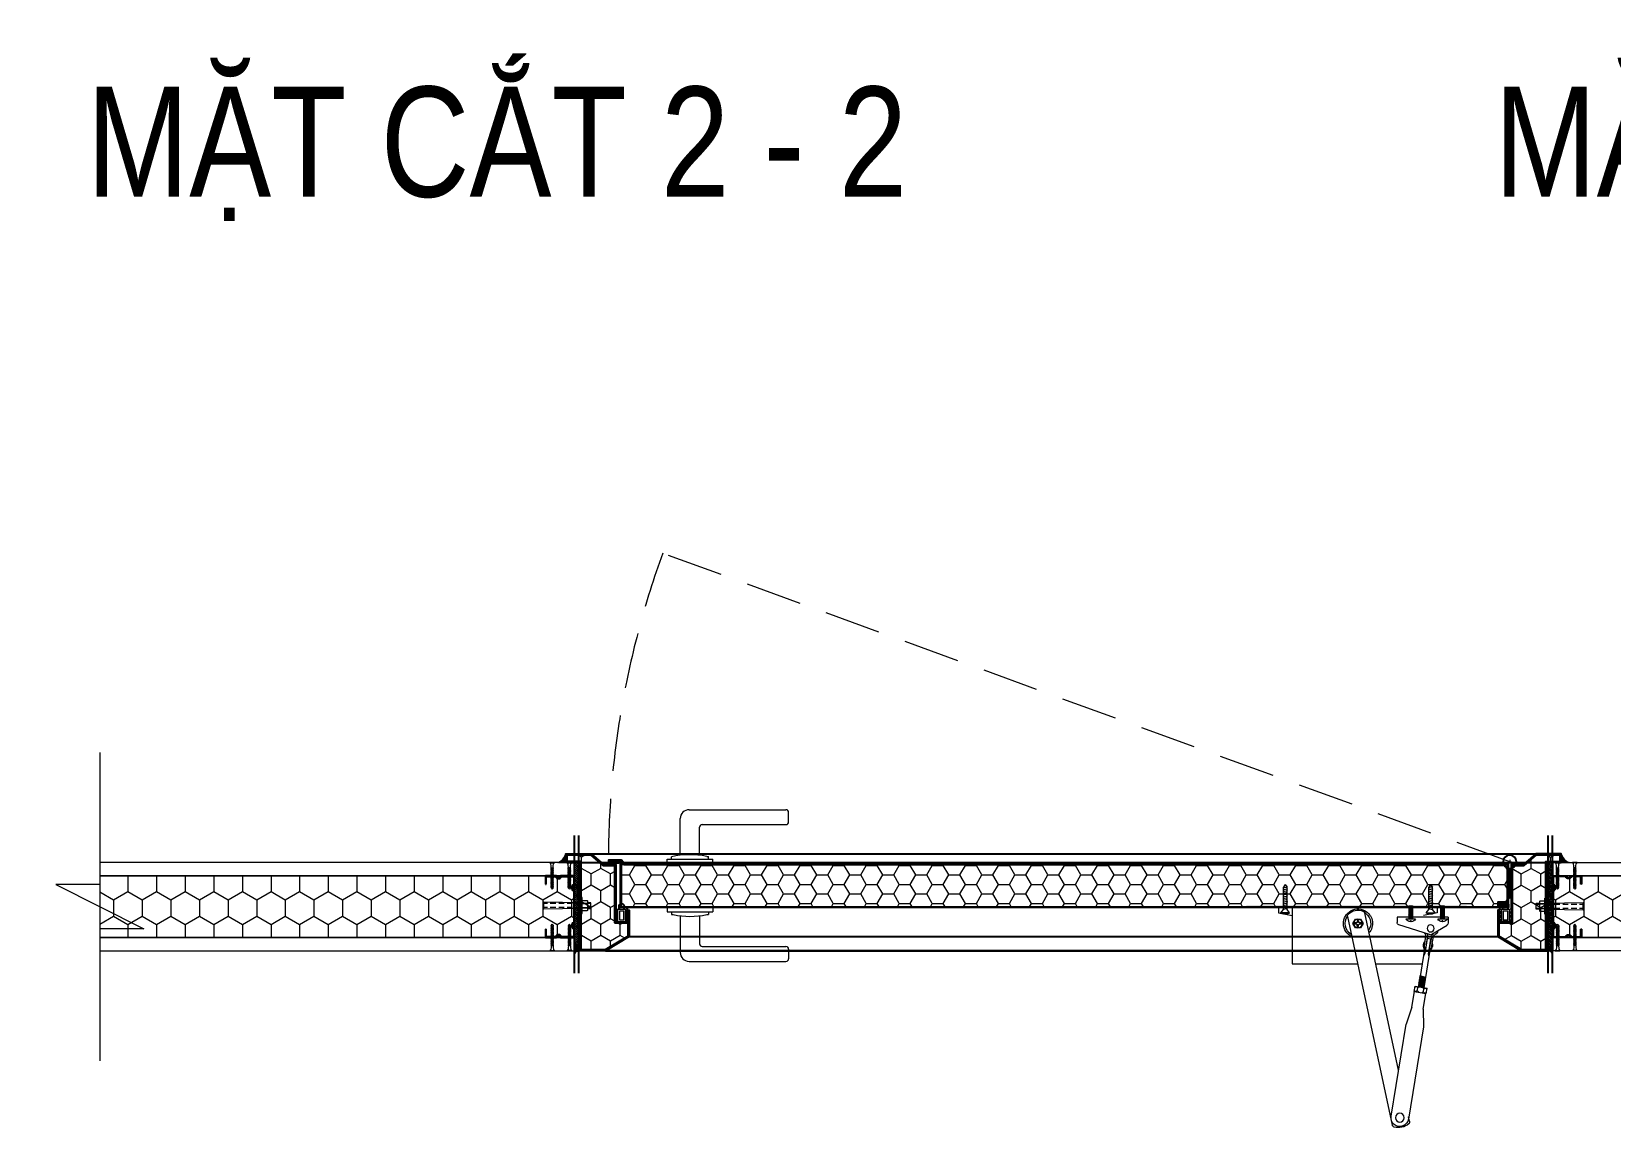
# Model space of a CAD drawing. Header units: millimetres. Extents: x -547695 to 905972, y -1055718 to 167349.
# Drawn here: x -526958 to -525166, y -1038387 to -1037142 of the extents above; entities that cross this region are included whole.
import ezdxf

# ---------------------------------------------------------------- set-up
doc = ezdxf.new("R2010")
doc.units = ezdxf.units.MM
doc.linetypes.add('HIDDEN', pattern=[9.525, 6.35, -3.175])
doc.layers.get('DEFPOINTS').update_dxf_attribs({"color": 1, "lineweight": 25})
for name, color, linetype, lineweight in [('A-DIMS', 8, 'Continuous', 9), ('A-DOOR', 142, 'Continuous', 9), ('A-FINE', 255, 'Continuous', 25), ('A-FNSH', 253, 'Continuous', 9), ('A-HIDD', 45, 'HIDDEN', 9), ('A-PATT', 252, 'Continuous', 9), ('A-WALL', 12, 'Continuous', 13), ('A-WALL-INT', 31, 'Continuous', 9)]:
    doc.layers.add(name, color=color, linetype=linetype, lineweight=lineweight)
doc.layers.add('View-CellPin-Chi Tiet Cua$0$VNCC-Ar-Steel', color=3, linetype='Continuous')
doc.styles.add('VTK_Arial', font='arial.ttf', dxfattribs={"width": 0.8})
pattern_1 = [(0, (-371205.2795, -12523.16103), (0.47625, 0.2749630645), [0.3175, -0.635]), (120, (-371205.2795, -12523.16103), (-0.47624999896, 0.2749630663), [0.3175, -0.635]), (60, (-371205.2795, -12523.16103), (1.04e-09, 0.5499261308), [-0.635, 0.3175])]
pattern_2 = [(0, (-371205.2795, -12523.16103), (0.47625, 0.2749630645), [0.3175, -0.635]), (120, (-371205.2795, -12523.16103), (-0.47624999896, 0.2749630663), [0.3175, -0.635]), (60, (-371205.2795, -12523.16103), (1.04e-09, 0.5499261308), [-0.635, 0.3175])]
pattern_3 = [(135, (-437820.3545, -13544.4269), (-1.1225320151, -1.1225320151), []), (225, (-437820.3545, -13544.4269), (-1.1225320151, -3.3675960454), [3.96875, -2.38125])]

# ---------------------------------------------------------------- blocks, each defined once
blk = doc.blocks.new('View-CellPin-Chi Tiet Cua$0$A$C0B481AEB')
for p, q in [((1.5, 29.9), (1, 29.6)), ((1, 29.6), (1.5, 29.3)), ((1.5, 28.6), (1, 28.3)), ((1, 28.3), (1.5, 28)), ((1.5, 27.3), (1, 27)), ((1, 27), (1.5, 26.7)), ((1.5, 26), (1, 25.7)), ((1, 25.7), (1.5, 25.4)), ((1.5, 24.7), (1, 24.4)), ((1, 24.4), (1.5, 24.1)), ((1.5, 23.4), (1, 23.1)), ((1, 23.1), (1.5, 22.8)), ((1.5, 22.1), (1, 21.8)), ((1, 21.8), (1.5, 21.5)), ((1.5, 20.8), (1, 20.5)), ((1, 20.5), (1.5, 20.2)), ((1.5, 19.5), (1, 19.2)), ((1, 19.2), (1.5, 18.9)), ((1.5, 30.6), (2.8, 32)), ((1.5, 30.6), (1.5, 29.9)), ((4, 30.5), (1.5, 29.9)), ((4, 29.9), (1.5, 29.9)), ((4, 29.9), (1.5, 29.3)), ((1.5, 29.3), (1.5, 28.6)), ((4, 29.2), (1.5, 28.6)), ((4, 28.6), (1.5, 28.6)), ((4, 28.6), (1.5, 28)), ((1.5, 28), (1.5, 27.3)), ((4, 27.9), (1.5, 27.3)), ((4, 27.3), (1.5, 27.3)), ((4, 27.3), (1.5, 26.7)), ((1.5, 26.7), (1.5, 26)), ((4, 26.6), (1.5, 26)), ((4, 26), (1.5, 26)), ((4, 26), (1.5, 25.4)), ((1.5, 25.4), (1.5, 24.7)), ((4, 25.3), (1.5, 24.7)), ((4, 24.7), (1.5, 24.7)), ((4, 24.7), (1.5, 24.1)), ((1.5, 24.1), (1.5, 23.4)), ((4, 24), (1.5, 23.4)), ((4, 23.4), (1.5, 23.4)), ((4, 23.4), (1.5, 22.8)), ((1.5, 22.8), (1.5, 22.1)), ((4, 22.7), (1.5, 22.1)), ((4, 22.1), (1.5, 22.1)), ((4, 22.1), (1.5, 21.5)), ((1.5, 21.5), (1.5, 20.8)), ((4, 21.4), (1.5, 20.8)), ((4, 20.8), (1.5, 20.8)), ((4, 20.8), (1.5, 20.2)), ((1.5, 20.2), (1.5, 19.5)), ((4, 20.1), (1.5, 19.5)), ((4, 19.5), (1.5, 19.5)), ((4, 19.5), (1.5, 18.9)), ((4, 30.5), (2.8, 32)), ((4, 30.5), (4.5, 30.2)), ((4.5, 30.2), (4, 29.9)), ((4, 29.9), (4, 29.2)), ((4, 29.2), (4.5, 28.9)), ((4.5, 28.9), (4, 28.6)), ((4, 28.6), (4, 27.9)), ((4, 27.9), (4.5, 27.6)), ((4.5, 27.6), (4, 27.3)), ((4, 27.3), (4, 26.6)), ((4, 26.6), (4.5, 26.3)), ((4.5, 26.3), (4, 26)), ((4, 26), (4, 25.3)), ((4, 25.3), (4.5, 25)), ((4.5, 25), (4, 24.7)), ((4, 24.7), (4, 24)), ((4, 24), (4.5, 23.7)), ((4.5, 23.7), (4, 23.4)), ((4, 23.4), (4, 22.7)), ((4, 22.7), (4.5, 22.4)), ((4.5, 22.4), (4, 22.1)), ((4, 22.1), (4, 21.4)), ((4, 21.4), (4.5, 21.1)), ((4.5, 21.1), (4, 20.8)), ((4, 20.8), (4, 20.1)), ((4, 20.1), (4.5, 19.8)), ((4.5, 19.8), (4, 19.5)), ((4, 19.5), (4, 18.8)), ((0, 0), (0, 0.4)), ((5.5, 0.4), (0, 0.4)), ((1.5, 18.2), (1, 17.9)), ((1, 17.9), (1.5, 17.6)), ((1.5, 16.9), (1, 16.6)), ((1, 16.6), (1.5, 16.3)), ((1.5, 15.6), (1, 15.3)), ((1, 15.3), (1.5, 15)), ((1.5, 14.3), (1, 14)), ((1, 14), (1.5, 13.7)), ((1.5, 13), (1, 12.7)), ((1, 12.7), (1.5, 12.4)), ((1.5, 11.7), (1, 11.4)), ((1, 11.4), (1.5, 11.1)), ((1.5, 10.4), (1, 10.1)), ((1, 10.1), (1.5, 9.8)), ((1.5, 9.1), (1, 8.8)), ((1, 8.8), (1.5, 8.5)), ((1.5, 7.8), (1, 7.5)), ((1, 7.5), (1.5, 7.2)), ((1.5, 6.5), (1, 6.2)), ((1, 6.2), (1.5, 5.9)), ((1.5, 18.9), (1.5, 18.2)), ((4, 18.8), (1.5, 18.2)), ((4, 18.2), (1.5, 18.2)), ((4, 18.2), (1.5, 17.6)), ((1.5, 17.6), (1.5, 16.9)), ((4, 17.5), (1.5, 16.9)), ((4, 16.9), (1.5, 16.9)), ((4, 16.9), (1.5, 16.3)), ((1.5, 16.3), (1.5, 15.6)), ((4, 16.2), (1.5, 15.6)), ((4, 15.6), (1.5, 15.6)), ((4, 15.6), (1.5, 15)), ((1.5, 15), (1.5, 14.3)), ((4, 14.9), (1.5, 14.3)), ((4, 14.3), (1.5, 14.3)), ((4, 14.3), (1.5, 13.7)), ((1.5, 13.7), (1.5, 13)), ((4, 13.6), (1.5, 13)), ((4, 13), (1.5, 13)), ((4, 13), (1.5, 12.4)), ((1.5, 12.4), (1.5, 11.7)), ((4, 12.3), (1.5, 11.7)), ((4, 11.7), (1.5, 11.7)), ((4, 11.7), (1.5, 11.1)), ((1.5, 11.1), (1.5, 10.4)), ((4, 11), (1.5, 10.4)), ((4, 10.4), (1.5, 10.4)), ((4, 10.4), (1.5, 9.8)), ((1.5, 9.8), (1.5, 9.1)), ((4, 9.7), (1.5, 9.1)), ((4, 9.1), (1.5, 9.1)), ((4, 9.1), (1.5, 8.5)), ((1.5, 8.5), (1.5, 7.8)), ((4, 8.4), (1.5, 7.8)), ((4, 7.8), (1.5, 7.8)), ((4, 7.8), (1.5, 7.2)), ((1.5, 7.2), (1.5, 6.5)), ((4, 7.1), (1.5, 6.5)), ((4, 6.5), (1.5, 6.5)), ((4, 6.5), (1.5, 5.9)), ((1.5, 5.9), (1.5, 5.4)), ((4, 18.8), (4.5, 18.5)), ((4.5, 18.5), (4, 18.2)), ((4, 18.2), (4, 17.5)), ((4, 17.5), (4.5, 17.2)), ((4.5, 17.2), (4, 16.9)), ((4, 16.9), (4, 16.2)), ((4, 16.2), (4.5, 15.9)), ((4.5, 15.9), (4, 15.6)), ((4, 15.6), (4, 14.9)), ((4, 14.9), (4.5, 14.6)), ((4.5, 14.6), (4, 14.3)), ((4, 14.3), (4, 13.6)), ((4, 13.6), (4.5, 13.3)), ((4.5, 13.3), (4, 13)), ((4, 13), (4, 12.3)), ((4, 12.3), (4.5, 12)), ((4.5, 12), (4, 11.7)), ((4, 11.7), (4, 11)), ((4, 11), (4.5, 10.7)), ((4.5, 10.7), (4, 10.4)), ((4, 10.4), (4, 9.7)), ((4, 9.7), (4.5, 9.4)), ((4.5, 9.4), (4, 9.1)), ((4, 9.1), (4, 8.4)), ((4, 8.4), (4.5, 8.1)), ((4.5, 8.1), (4, 7.8)), ((4, 7.8), (4, 7.1)), ((4, 7.1), (4.5, 6.8)), ((4.5, 6.8), (4, 6.5)), ((4, 6.5), (4, 5.4)), ((5.5, 0), (5.5, 0.4)), ((5.5, 0), (0, 0))]:
    blk.add_line(p, q)
at = {"extrusion": (0, 0, -1)}
blk.add_ellipse((0, 5.4), major_axis=(0, 5), ratio=0.3, start_param=1.570796, end_param=3.141593, dxfattribs=at)
blk.add_ellipse((5.5, 5.4), major_axis=(0, 5), ratio=0.3, start_param=1.570796, end_param=3.141593)
blk = doc.blocks.new('*U1199')
at = {"layer": 'A-PATT'}
h = blk.add_hatch(dxfattribs=at)
h.set_pattern_fill('HONEY', color=256, scale=150, angle=270, style=0)
h.set_pattern_definition([(270, (-199393.963, 7982.16), (16.2379763, -28.125), [18.75, -37.5]), (30, (-199393.963, 7982.16), (16.2379763, 28.125), [18.75, -37.5]), (330, (-199393.963, 7982.16), (32.4759526, -1e-14), [-37.5, 18.75])])
h.paths.add_polyline_path([(-1648.7, 85), (-1648.7, 15), (-1110, 15), (-1110, 85)])
h = blk.add_hatch(dxfattribs=at)
h.set_pattern_fill('HONEY', color=256, scale=150, angle=-90, style=0)
h.set_pattern_definition([(270, (-199283.963, 7982.16), (16.2379763, -28.125), [18.75, -37.5]), (30, (-199283.963, 7982.16), (16.2379763, 28.125), [18.75, -37.5]), (330, (-199283.963, 7982.16), (32.4759526, -1e-14), [-37.5, 18.75])])
h.paths.add_polyline_path([(538.7, 85), (538.7, 15), (0, 15), (0, 85)])
at = {"layer": 'A-FNSH', "ltscale": 5}
for points in [[(-1648.7, 100), (-1648.7, 85), (-1110, 85), (-1110, 100)], [(538.7, 100), (538.7, 85), (0, 85), (0, 100)], [(-1648.7, 15), (-1648.7, 0), (-1110, 0), (-1110, 15)], [(538.7, 15), (538.7, 0), (0, 0), (0, 15)]]:
    blk.add_lwpolyline(points, close=True, dxfattribs=at)
at = {"layer": 'A-PATT', "ltscale": 5}
blk.add_lwpolyline([(-1648.7, 225), (-1648.7, 75), (-1698.7, 75), (-1598.7, 25), (-1648.7, 25), (-1648.7, -125)], dxfattribs=at)
at = {"layer": 'A-WALL-INT', "ltscale": 5}
for points in [[(-1648.7, 85), (-1648.7, 15), (-1110, 15), (-1110, 85)], [(538.7, 85), (538.7, 15), (0, 15), (0, 85)]]:
    blk.add_lwpolyline(points, close=True, dxfattribs=at)
at = {"layer": 'DEFPOINTS', "ltscale": 5}
blk.add_lwpolyline([(-1110, 100), (0, 100), (0, 0), (-1110, 0)], close=True, dxfattribs=at)
at = {"layer": 'View-CellPin-Chi Tiet Cua$0$VNCC-Ar-Steel'}
for p, q in [((-1143, 75.6), (-1142.1, 75.6)), ((33, 75.6), (32.1, 75.6)), ((-1143, 24.4), (-1142.1, 24.4)), ((33, 24.4), (32.1, 24.4))]:
    blk.add_line(p, q, dxfattribs=at)
for points in [[(-1143, 24.4), (-1143, 15), (-1130.5, 15, -0.969408), (-1125.8, 15), (-1110, 15), (-1110, 25.1, -0.706712), (-1110, 31.7), (-1110, 68.3, -0.706712), (-1110, 74.9), (-1110, 85), (-1125.8, 85, -0.969408), (-1130.5, 85), (-1143, 85), (-1143, 75.6)], [(-1142.1, 75.6), (-1142.1, 84.1), (-1131.3, 84.1, 0.727517), (-1125, 84.1), (-1110.9, 84.1), (-1110.9, 75.5, 0.595781), (-1110.9, 67.7), (-1110.9, 32.3, 0.595781), (-1110.9, 24.5), (-1110.9, 15.9), (-1125, 15.9, 0.727517), (-1131.3, 15.9), (-1142.1, 15.9), (-1142.1, 24.4)], [(33, 24.4), (33, 15), (20.5, 15, 0.969408), (15.8, 15), (0, 15), (0, 25.1, 0.706712), (0, 31.7), (0, 68.3, 0.706712), (0, 74.9), (0, 85), (15.8, 85, 0.969408), (20.5, 85), (33, 85), (33, 75.6)], [(32.1, 75.6), (32.1, 84.1), (21.3, 84.1, -0.727517), (15, 84.1), (0.9, 84.1), (0.9, 75.5, -0.595781), (0.9, 67.7), (0.9, 32.3, -0.595781), (0.9, 24.5), (0.9, 15.9), (15, 15.9, -0.727517), (21.3, 15.9), (32.1, 15.9), (32.1, 24.4)]]:
    blk.add_lwpolyline(points, format="xyb", dxfattribs=at)
at = {"layer": 'A-PATT', "yscale": 0.9433962264122763, "zscale": 0.9433962264122763, "rotation": 180}
for p, xscale in [((-1132.8, 100), 0.9433962264122763), ((-1118.4, 100), -0.9433962264122763), ((8.4, 100), 0.9433962264122763), ((22.8, 100), -0.9433962264122763)]:
    blk.add_blockref('View-CellPin-Chi Tiet Cua$0$A$C0B481AEB', p, dxfattribs=dict(at, xscale=xscale))
at = {"layer": 'A-PATT', "yscale": 0.9433962264122805}
for p, xscale, zscale in [((-1132.8, 0), -0.9433962264122805, 0.9433962264122805), ((-1118.4, 0), 0.9433962264122805, 0.9433962264122805), ((8.4, 0), -0.9433962264122805, 0.9433962264122763), ((22.8, 0), 0.9433962264122805, 0.9433962264122805)]:
    blk.add_blockref('View-CellPin-Chi Tiet Cua$0$A$C0B481AEB', p, dxfattribs=dict(at, xscale=xscale, zscale=zscale))
blk = doc.blocks.new('Khung A')
at = {"layer": 'A-PATT'}
h = blk.add_hatch(dxfattribs=at)
h.set_pattern_fill('HONEY', color=256, scale=4, style=0)
h.paths.add_polyline_path([(-108.8, -17.4), (-8.8, -17.4), (-8.8, -1.2), (-1.2, -1.2), (-1.2, -28.6), (-13.2, -42.6), (-13.2, -55.8), (-78.2, -55.8), (-78.2, -71), (-93.3, -71), (-108.8, -44.9)])
for points in [[(-10, 0), (0, 0), (0, 0), (0, -29), (-12, -43), (-12, -57), (-77, -57), (-77, -69.7), (-64, -69.7), (-64, -72.2), (-94, -72.2), (-110, -45.2), (-110, -15), (-100, -15), (-100, -16.2), (-108.8, -16.2), (-108.8, -44.9), (-93.3, -71), (-65.2, -71), (-65.2, -70.9), (-78.2, -70.9), (-78.2, -55.8), (-13.2, -55.8), (-13.2, -42.6), (-1.2, -28.6), (-1.2, -1.2), (-1.2, -1.2), (-10, -1.2)], [(-108.8, -17.4), (-8.8, -17.4), (-8.8, -1.2), (-1.2, -1.2), (-1.2, -28.6), (-13.2, -42.6), (-13.2, -55.8), (-78.2, -55.8), (-78.2, -71), (-93.3, -71), (-108.8, -44.9)]]:
    blk.add_lwpolyline(points, close=True)
blk = doc.blocks.new('*U201')
for p, q in [((-112, 72.2), (-112, 83)), ((1, 86), (-109, 86)), ((11, 34.3), (11, 76)), ((-14, 69.2), (-109, 69.2)), ((-11, 34.3), (-11, 66.2)), ((-11, 34.3), (-11, 64.3)), ((11, 34.3), (11, 69)), ((-26, 25), (-26, 30)), ((26, 30), (-26, 30)), ((26, 25), (-26, 25)), ((-21, 30), (-21, 33)), ((-19, 33), (-21, 33)), ((21, 33), (19, 33)), ((21, 30), (21, 33)), ((26, 25), (26, 30)), ((-26, -25), (-26, -30)), ((26, -25), (-26, -25)), ((26, -30), (-26, -30)), ((22.5, -25), (-22.5, -25)), ((-21, -30), (-21, -33)), ((-19, -33), (-21, -33)), ((-11, -34.3), (-11, -66.2)), ((11, -34.3), (11, -76)), ((21, -30), (21, -32.6)), ((26, -25), (26, -30)), ((-14, -69.2), (-109, -69.2)), ((-112, -72.2), (-112, -83)), ((1, -86), (-109, -86))]:
    blk.add_line(p, q)
for centre, radius, start, end in [((-109, 83), 3, 90, 180), ((-109, 72.2), 3, 180, 270), ((1, 76), 10, 0, 90), ((-14, 66.2), 3, 0, 90), ((0, -56.3), 91.3, 77.9821, 102.0179), ((0, 56.3), 91.3, 257.9821, 283.305), ((-109, -72.2), 3, 90, 180), ((-14, -66.2), 3, 270, 0), ((-109, -83), 3, 180, 270), ((1, -76), 10, 270, 0)]:
    blk.add_arc(centre, radius, start, end)
blk = doc.blocks.new('*U181')
h = blk.add_hatch()
h.set_pattern_fill('ANSI31', color=256, scale=0.03)
h.set_pattern_definition([(45, (-1066.5108295, 7232.4688566), (-0.0026516504294, 0.0026516504294), [])])
h.paths.add_polyline_path([(126.5, -24), (126.5, -23), (-123.5, -23), (-123.5, -24)])
at = {"ltscale": 0.2}
for p, q in [((-82.5, 0), (-84.5, -3)), ((-82.5, 0), (-80.5, -3)), ((82.5, 0), (80.5, -3)), ((82.5, 0), (84.5, -3)), ((-80, -2.9), (-85, -4.1)), ((-84.5, -4.2), (-85, -4.1)), ((-80, -4.9), (-85, -6.1)), ((-84.5, -6.2), (-85, -6.1)), ((-80, -6.9), (-85, -8.1)), ((-84.5, -8.2), (-85, -8.1)), ((-80, -8.9), (-85, -10.1)), ((-84.5, -10.2), (-85, -10.1)), ((-80, -10.9), (-85, -12.1)), ((-84.5, -12.2), (-85, -12.1)), ((-80, -12.9), (-85, -14.1)), ((-84.5, -14.2), (-85, -14.1)), ((-80, -14.9), (-85, -16.1)), ((-84.5, -16.2), (-85, -16.1)), ((-80, -16.9), (-85, -18.1)), ((-81, -1.3), (-84.5, -2.2)), ((-84, -2.3), (-84.5, -2.2)), ((-84.5, -28), (-84.5, -3)), ((-81, -1.3), (-81.7, -1.2)), ((-80, -2.9), (-80.6, -2.8)), ((-80.5, -28), (-80.5, -3)), ((-80, -4.9), (-80.5, -4.8)), ((-80, -6.9), (-80.5, -6.8)), ((-80, -8.9), (-80.5, -8.8)), ((-80, -10.9), (-80.5, -10.8)), ((-80, -12.9), (-80.5, -12.8)), ((-80, -14.9), (-80.5, -14.8)), ((-80, -16.9), (-80.5, -16.8)), ((80, -2.9), (80.6, -2.8)), ((80, -2.9), (85, -4.1)), ((80, -4.9), (80.5, -4.8)), ((80, -4.9), (85, -6.1)), ((80, -6.9), (80.5, -6.8)), ((80, -6.9), (85, -8.1)), ((80, -8.9), (80.5, -8.8)), ((80, -8.9), (85, -10.1)), ((80, -10.9), (80.5, -10.8)), ((80, -10.9), (85, -12.1)), ((80, -12.9), (80.5, -12.8)), ((80, -12.9), (85, -14.1)), ((80, -14.9), (80.5, -14.8)), ((80, -14.9), (85, -16.1)), ((80, -16.9), (80.5, -16.8)), ((80, -16.9), (85, -18.1)), ((80.5, -28), (80.5, -3)), ((81, -1.3), (81.7, -1.2)), ((81, -1.3), (84.5, -2.2)), ((84, -2.3), (84.5, -2.2)), ((84.5, -28), (84.5, -3)), ((84.5, -4.2), (85, -4.1)), ((84.5, -6.2), (85, -6.1)), ((84.5, -8.2), (85, -8.1)), ((84.5, -10.2), (85, -10.1)), ((84.5, -12.2), (85, -12.1)), ((84.5, -14.2), (85, -14.1)), ((84.5, -16.2), (85, -16.1)), ((-87.5, -32), (-84.5, -28)), ((-77.5, -32), (-87.5, -32)), ((-84.5, -18.2), (-85, -18.1)), ((-80, -18.9), (-85, -20.1)), ((-84.5, -20.2), (-85, -20.1)), ((-80, -20.9), (-85, -22.1)), ((-84.5, -22.2), (-85, -22.1)), ((-80, -22.9), (-85, -24.1)), ((-84.5, -24.2), (-85, -24.1)), ((-80, -24.9), (-85, -26.1)), ((-84.5, -26.2), (-85, -26.1)), ((-80, -26.9), (-84.5, -28)), ((-80, -18.9), (-80.5, -18.8)), ((-80, -20.9), (-80.5, -20.8)), ((-80, -22.9), (-80.5, -22.8)), ((-80, -24.9), (-80.5, -24.8)), ((-80, -26.9), (-80.5, -26.8)), ((-77.5, -32), (-80.5, -28)), ((77.5, -32), (80.5, -28)), ((77.5, -32), (87.5, -32)), ((80, -18.9), (80.5, -18.8)), ((80, -18.9), (85, -20.1)), ((80, -20.9), (80.5, -20.8)), ((80, -20.9), (85, -22.1)), ((80, -22.9), (80.5, -22.8)), ((80, -22.9), (85, -24.1)), ((80, -24.9), (80.5, -24.8)), ((80, -24.9), (85, -26.1)), ((80, -26.9), (80.5, -26.8)), ((80, -26.9), (84.5, -28)), ((84.5, -18.2), (85, -18.1)), ((84.5, -20.2), (85, -20.1)), ((84.5, -22.2), (85, -22.1)), ((84.5, -24.2), (85, -24.1)), ((84.5, -26.2), (85, -26.1)), ((87.5, -32), (84.5, -28)), ((-101.5, -39), (-90.5, -39)), ((-98.5, -37.4), (-94.4, -37)), ((-98, -37.4), (-98.5, -37.4)), ((-98.5, -38.2), (-93.5, -37.8)), ((-98, -38.2), (-98.5, -38.2)), ((-98.5, -39), (-93.5, -38.6)), ((-98.5, -39), (-93.5, -39)), ((-98, -36), (-94, -36)), ((-98, -37), (-98, -39)), ((-95.5, -40.5), (-96.5, -40.5)), ((-96.5, -42), (-96.5, -40.5)), ((-95.5, -42), (-95.5, -40.5)), ((-94, -37), (-94, -39)), ((-93.5, -37.8), (-94, -37.7)), ((-93.5, -38.6), (-94, -38.6)), ((-65.5, -39), (-54.5, -39)), ((-62.5, -37.4), (-58.4, -37)), ((-62, -37.4), (-62.5, -37.4)), ((-62.5, -38.2), (-57.5, -37.8)), ((-62, -38.2), (-62.5, -38.2)), ((-62.5, -39), (-57.5, -38.6)), ((-62.5, -39), (-57.5, -39)), ((-62, -36), (-58, -36)), ((-62, -37), (-62, -39)), ((-60.5, -42), (-60.5, -40.5)), ((-59.5, -40.5), (-60.5, -40.5)), ((-59.5, -42), (-59.5, -40.5)), ((-58, -37), (-58, -39)), ((-57.5, -37.8), (-58, -37.7)), ((-57.5, -38.6), (-58, -38.6))]:
    blk.add_line(p, q, dxfattribs=at)
for p, q in [((-98.5, -24.9), (-93.5, -24.5)), ((-98, -24.9), (-98.5, -24.9)), ((-98.5, -25.7), (-93.5, -25.3)), ((-98, -25.8), (-98.5, -25.7)), ((-98.5, -26.6), (-93.5, -26.2)), ((-98, -26.6), (-98.5, -26.6)), ((-98.5, -27.4), (-93.5, -27)), ((-98, -27.4), (-98.5, -27.4)), ((-98.5, -28.2), (-93.5, -27.8)), ((-98, -28.3), (-98.5, -28.2)), ((-98.5, -29.1), (-93.5, -28.6)), ((-98, -29.1), (-98.5, -29.1)), ((-98.5, -29.9), (-93.5, -29.5)), ((-98, -29.9), (-98.5, -29.9)), ((-98.5, -30.7), (-93.5, -30.3)), ((-98, -30.8), (-98.5, -30.7)), ((-98.5, -31.5), (-93.5, -31.1)), ((-98, -31.6), (-98.5, -31.5)), ((-98.5, -32.4), (-93.5, -32)), ((-98, -32.4), (-98.5, -32.4)), ((-98.5, -33.2), (-93.5, -32.8)), ((-98, -33.2), (-98.5, -33.2)), ((-98.5, -34), (-93.5, -33.6)), ((-98, -34.1), (-98.5, -34)), ((-98.5, -34.9), (-93.5, -34.5)), ((-98, -34.9), (-98.5, -34.9)), ((-98.5, -35.7), (-93.5, -35.3)), ((-98, -35.7), (-98.5, -35.7)), ((-94, -24), (-98, -24)), ((-98, -24), (-98, -37)), ((-94, -37), (-94, -24)), ((-93.5, -24.5), (-94, -24.5)), ((-93.5, -25.3), (-94, -25.3)), ((-93.5, -26.2), (-94, -26.1)), ((-93.5, -27), (-94, -26.9)), ((-93.5, -27.8), (-94, -27.8)), ((-93.5, -28.6), (-94, -28.6)), ((-93.5, -29.5), (-94, -29.4)), ((-93.5, -30.3), (-94, -30.3)), ((-93.5, -31.1), (-94, -31.1)), ((-93.5, -32), (-94, -31.9)), ((-93.5, -32.8), (-94, -32.8)), ((-93.5, -33.6), (-94, -33.6)), ((-93.5, -34.5), (-94, -34.4)), ((-93.5, -35.3), (-94, -35.2)), ((-90, -25), (-67.5, -25)), ((-90, -25), (-90, -32)), ((-90, -32), (-74.5, -35)), ((-66.5, -26), (-67.5, -25)), ((-63, -26), (-66.5, -26)), ((-62.5, -24.9), (-57.5, -24.5)), ((-62, -24.9), (-62.5, -24.9)), ((-62.5, -25.7), (-57.5, -25.3)), ((-62, -25.8), (-62.5, -25.7)), ((-62.5, -26.6), (-57.5, -26.2)), ((-62, -26.6), (-62.5, -26.6)), ((-62.5, -27.4), (-57.5, -27)), ((-62, -27.4), (-62.5, -27.4)), ((-62.5, -28.2), (-57.5, -27.8)), ((-62, -28.3), (-62.5, -28.2)), ((-62.5, -29.1), (-57.5, -28.6)), ((-62, -29.1), (-62.5, -29.1)), ((-62.5, -29.9), (-57.5, -29.5)), ((-62, -29.9), (-62.5, -29.9)), ((-62.5, -30.7), (-57.5, -30.3)), ((-62, -30.8), (-62.5, -30.7)), ((-62.5, -31.5), (-57.5, -31.1)), ((-62, -31.6), (-62.5, -31.5)), ((-62.5, -32.4), (-57.5, -32)), ((-62, -32.4), (-62.5, -32.4)), ((-62.5, -33.2), (-57.5, -32.8)), ((-62, -33.2), (-62.5, -33.2)), ((-62.5, -34), (-57.5, -33.6)), ((-62, -34.1), (-62.5, -34)), ((-62.5, -34.9), (-57.5, -34.5)), ((-62, -34.9), (-62.5, -34.9)), ((-62.5, -35.7), (-57.5, -35.3)), ((-62, -35.7), (-62.5, -35.7)), ((-58, -24), (-62, -24)), ((-62, -37), (-62, -24)), ((12, -26), (-59, -26)), ((-58, -24), (-58, -37)), ((-57.5, -24.5), (-58, -24.5)), ((-57.5, -25.3), (-58, -25.3)), ((-57.5, -26.2), (-58, -26.1)), ((-57.5, -27), (-58, -26.9)), ((-57.5, -27.8), (-58, -27.8)), ((-57.5, -28.6), (-58, -28.6)), ((-57.5, -29.5), (-58, -29.4)), ((-57.5, -30.3), (-58, -30.3)), ((-57.5, -31.1), (-58, -31.1)), ((-57.5, -32), (-58, -31.9)), ((-57.5, -32.8), (-58, -32.8)), ((-57.5, -33.6), (-58, -33.6)), ((-57.5, -34.5), (-58, -34.4)), ((-57.5, -35.3), (-58, -35.2)), ((-46.1, -210.6), (-7.7, -32.1)), ((101.5, -26), (12, -26)), ((67.5, -25), (66.5, -26)), ((67.5, -25), (90, -25)), ((74.5, -25), (74.5, -90)), ((90, -32), (74.5, -35)), ((90, -25), (90, -32)), ((-102.5, -37), (-44.5, -37)), ((-102.5, -37), (-102.5, -43.3)), ((-83.7, -56.3), (-101.1, -45.9)), ((-98.5, -36.5), (-93.5, -36.1)), ((-98, -36.6), (-98.5, -36.5)), ((-94.4, -37), (-93.5, -36.9)), ((-93.5, -36.1), (-94, -36.1)), ((-93.5, -36.9), (-94, -36.9)), ((-81.2, -56.6), (-46.6, -45.7)), ((-62.5, -36.5), (-57.5, -36.1)), ((-62, -36.6), (-62.5, -36.5)), ((-58.4, -37), (-57.5, -36.9)), ((-57.5, -36.1), (-58, -36.1)), ((-57.5, -36.9), (-58, -36.9)), ((-44.5, -37), (-44.5, -42.8)), ((11.9, -36.3), (-39, -272.7)), ((-3.5, -44.7), (-3.5, -43.2)), ((-3.5, -43.2), (-1.8, -43.2)), ((-3.5, -44.7), (-1.8, -44.7)), ((-0.8, -40.5), (-0.8, -42.2)), ((-0.8, -40.5), (0.7, -40.5)), ((-0.8, -47.5), (-0.8, -45.7)), ((-0.8, -47.5), (0.7, -47.5)), ((0.7, -40.5), (0.7, -42.2)), ((0.7, -47.5), (0.7, -45.7)), ((1.7, -43.2), (3.5, -43.2)), ((1.7, -44.7), (3.5, -44.7)), ((3.5, -44.7), (3.5, -43.2)), ((-85.5, -59.1), (-82.5, -74.6)), ((-83.7, -57.8), (-80.5, -74.2)), ((-82.5, -61.9), (-78.6, -61.2)), ((-82.5, -61.9), (-79.8, -78.7)), ((-78.8, -57), (-76.6, -73.6)), ((-78.6, -61.2), (-75.9, -78)), ((-76.7, -57.7), (-74.6, -73.3)), ((-76, -70.9), (-68.7, -115.9)), ((-82.5, -74.5), (-80.5, -74.2)), ((-81.9, -71.9), (-74.6, -116.9)), ((-79.8, -78.7), (-80.3, -81.8)), ((-76.6, -73.6), (-74.6, -73.2)), ((-75.9, -78), (-74.4, -80.8)), ((-77, -105.2), (-70.2, -103.5)), ((-77, -105.2), (-76.5, -105.1)), ((-76.8, -106.2), (-70, -104.5)), ((-76.8, -106.2), (-76.3, -106.1)), ((-76.7, -107.1), (-69.9, -105.5)), ((-76.7, -107.1), (-76.2, -107.1)), ((-76.5, -108.1), (-69.7, -106.4)), ((-76.3, -109.1), (-69.6, -107.4)), ((-50.5, -90), (-72.9, -90)), ((-70.7, -103.5), (-70.2, -103.5)), ((-70.5, -104.5), (-70, -104.5)), ((-70.4, -105.5), (-69.9, -105.5)), ((-70.2, -106.5), (-69.7, -106.4)), ((-70, -107.5), (-69.6, -107.4)), ((-20.1, -90), (-50.5, -90)), ((74.5, -90), (0.3, -90)), ((-64.8, -115.3), (-78.5, -117.5)), ((-77.5, -123.4), (-78.5, -117.5)), ((-63.8, -121.2), (-77.5, -123.4)), ((-64.2, -121.3), (-77.1, -123.4)), ((-74.2, -141.1), (-77.1, -123.4)), ((-76.5, -108.1), (-76, -108.1)), ((-76.3, -109.1), (-75.9, -109.1)), ((-76.2, -110.1), (-69.4, -108.4)), ((-76.2, -110.1), (-75.7, -110.1)), ((-76, -111.1), (-69.2, -109.4)), ((-76, -111.1), (-75.5, -111)), ((-75.9, -112.1), (-69.1, -110.4)), ((-75.9, -112.1), (-75.4, -112)), ((-75.7, -113.1), (-68.9, -111.4)), ((-75.7, -113.1), (-75.2, -113)), ((-75.5, -114.1), (-68.7, -112.4)), ((-75.5, -114.1), (-75.1, -114)), ((-75.4, -115), (-68.6, -113.3)), ((-75.4, -115), (-74.9, -115)), ((-75.2, -116), (-68.4, -114.3)), ((-75.2, -116), (-74.7, -116)), ((-74.3, -121.7), (-74.9, -118.1)), ((-74.3, -116.8), (-68.3, -115.3)), ((-69.9, -108.5), (-69.4, -108.4)), ((-69.7, -109.5), (-69.2, -109.4)), ((-69.6, -110.4), (-69.1, -110.4)), ((-69.4, -111.4), (-68.9, -111.4)), ((-69.2, -112.4), (-68.7, -112.4)), ((-69.1, -113.4), (-68.6, -113.3)), ((-68.9, -114.4), (-68.4, -114.3)), ((-68.8, -115.4), (-68.3, -115.3)), ((-67.4, -120.6), (-68, -117)), ((-63.8, -121.2), (-64.8, -115.3)), ((-61.3, -139), (-64.2, -121.3)), ((-63.8, -121.2), (-63.8, -121.2)), ((-74.2, -141.1), (-74.4, -161.4)), ((-61.3, -139), (-54.7, -158.2)), ((-37.6, -262.8), (-54.7, -158.2)), ((-74.4, -161.4), (-57.3, -266)), ((-58.6, -268.5), (-57.5, -263.4))]:
    blk.add_line(p, q)
blk.add_lwpolyline([(-2.9, -39), (-5.8, -44), (-2.9, -49), (2.9, -49), (5.8, -44), (2.9, -39)], close=True)
blk.add_circle((-82.5, -49.7), 4, dxfattribs=at)
for centre in [(0, -44), (-47.5, -264.4)]:
    blk.add_circle(centre, 5)
for centre, radius, start, end in [((-82.5, -24.4), 9.08, 236.6015, 246.5175), ((-82.5, -24.4), 9.08, 271.5426, 303.3985), ((82.5, -24.4), 9.08, 236.6015, 268.4574), ((82.5, -24.4), 9.08, 293.4825, 303.3985), ((-96, -35.6), 6.49, 212.1155, 265.584), ((-96, -35.6), 6.49, 274.416, 327.8845), ((-60, -35.6), 6.49, 212.1155, 265.584), ((-60, -35.6), 6.49, 274.416, 327.8845)]:
    blk.add_arc(centre, radius, start, end, dxfattribs=at)
for centre, radius, start, end in [((-82.5, -24.4), 9.08, 246.5175, 271.5426), ((0, -44), 16.5, 125.0547, 220.5401), ((0, -44), 14.5, 130.859, 214.2425), ((0, -44), 16.5, 295.1505, 125.0547), ((0, -44), 14.5, 121.2203, 130.859), ((-4.7, -32.7), 3, 112.7286, 167.8453), ((0, -44), 15.2, 42.962, 112.7286), ((0, -44), 14.5, 301.4481, 34.4703), ((9, -35.7), 3, 347.8453, 42.962), ((82.5, -24.4), 9.08, 268.4574, 293.4825), ((-99.5, -43.3), 3, 180, 239.0654), ((-84.2, -51.2), 6.53, 188.5186, 244.696), ((-47.5, -42.8), 3, 287.5256, 0), ((-1.8, -42.2), 1, 270, 0), ((-1.8, -45.7), 1, 0, 90), ((1.7, -42.2), 1, 180, 270), ((1.7, -45.7), 1, 90, 180), ((-82.6, -49.2), 7, 221.6509, 246.1514), ((-88.4, -59.7), 3, 10.8556, 60.9805), ((-86.6, -58.4), 3, 10.8556, 66.1514), ((-77.9, -68.6), 6.67, 159.2249, 222.4864), ((-82.1, -53.8), 3, 239.0654, 287.5256), ((-75.7, -56.6), 3.16, 164.9212, 187.0998), ((-73.7, -57.3), 3, 137.5485, 187.6734), ((-82.6, -49.2), 9, 317.5485, 321.521), ((-80.9, -69.1), 6.67, 336.0426, 39.3041), ((-74.8, -120.7), 4, 122.3181, 149.2529), ((-75.1, -119.2), 4, 229.276, 256.2109), ((-76.7, -117.9), 0.6, 76.2109, 122.3181), ((-77.5, -121.2), 4, 49.276, 76.2109), ((-75.9, -122.5), 0.6, 256.2109, 302.3181), ((-77.7, -119.6), 4, 302.3181, 329.2529), ((-71.4, -120.2), 4, 118.706, 149.2529), ((-71.7, -118.7), 4, 229.276, 259.8229), ((-70.6, -120), 4, 49.276, 79.8229), ((-70.9, -118.5), 4, 298.706, 329.2529), ((-64.6, -119.1), 4, 122.3181, 149.2529), ((-64.8, -117.5), 4, 229.276, 256.2109), ((-66.4, -116.2), 0.6, 76.2109, 122.3181), ((-67.2, -119.5), 4, 49.276, 76.2109), ((-65.6, -120.8), 0.6, 256.2109, 302.3181), ((-67.5, -118), 4, 302.3181, 329.2529), ((-55.6, -269.1), 3, 167.8453, 230.4787), ((-47.5, -264.4), 10, 189.2645, 9.2645), ((-46, -257.4), 18.2, 230.4787, 285.2119), ((-42, -272.1), 3, 285.2119, 347.8453)]:
    blk.add_arc(centre, radius, start, end)
blk = doc.blocks.new('*U180')
blk.add_lwpolyline([(-2.8, 7), (-2.8, 40.8), (-0.2, 40.8), (-0.2, 7.5)])
blk.add_lwpolyline([(2.8, 40.8), (0.2, 40.8), (0.2, 7.8), (2.8, 7.8)], close=True)
blk.add_circle((0, 0), 7.5)
at = {"layer": 'A-WALL'}
for p, q in [((-2, 0), (2, 0)), ((0, -2), (0, 2))]:
    blk.add_line(p, q, dxfattribs=at)
blk = doc.blocks.new('DemHiSung')
at = {"ltscale": 0.1}
for p, q in [((-4.5, -1.2), (-7, -3.6)), ((-7, -3.6), (-7, -5.7)), ((-7, -5.7), (-4.5, -4.6)), ((-4.5, -6), (-7, -8.4)), ((-7, -8.4), (-7, -10.5)), ((-7, -10.5), (-4.5, -9.4)), ((-4.5, -10.4), (-7, -12.8)), ((-7, -12.8), (-7, -14.9)), ((-7, -14.9), (-4.5, -13.7)), ((4.5, -1.2), (7, -3.6)), ((7, -5.7), (4.5, -4.6)), ((4.5, -6), (7, -8.4)), ((7, -10.5), (4.5, -9.4)), ((4.5, -10.4), (7, -12.8)), ((7, -14.9), (4.5, -13.7)), ((7, -3.6), (7, -5.7)), ((7, -8.4), (7, -10.5)), ((7, -12.8), (7, -14.9))]:
    blk.add_line(p, q, dxfattribs=at)
blk.add_lwpolyline([(4.5, -14), (-4.5, -14), (-4.5, 0), (4.5, 0), (4.5, -14)], dxfattribs=at)
blk.add_lwpolyline([(2.5, -12), (-2.5, -12), (-2.5, -2), (2.5, -2)], close=True, dxfattribs=at)
at = {"ltscale": 0.1, "extrusion": (0, 0, -1)}
blk.add_ellipse((0, -16.7), major_axis=(0, 3.33), ratio=0.903576, start_param=0.646912, end_param=5.636273, dxfattribs=at)
at = {"ltscale": 0.1}
for points, knots in [([(3.7, -16.7), (3.7, -17), (3.6, -17.3), (3.4, -18.3), (3.2, -18.8), (2.4, -19.7), (2, -20.1), (1, -20.6), (0.4, -20.7), (-0.7, -20.6), (-1.3, -20.5), (-2.3, -19.9), (-2.7, -19.4), (-3.3, -18.5), (-3.6, -17.9), (-3.7, -16.7), (-3.7, -16.1), (-3.4, -15), (-3.1, -14.4), (-2.8, -14)], [-1.570796, -1.570796, -1.570796, -1.570796, -1.309569, -1.309569, -0.856833, -0.856833, -0.404096, -0.404096, 0.04864, 0.04864, 0.501377, 0.501377, 0.954113, 0.954113, 1.40685, 1.40685, 1.859587, 1.859587, 2.304793, 2.304793, 2.304793, 2.304793]), ([(2.8, -14), (2.9, -14.1), (3, -14.3), (3.4, -15), (3.6, -15.5), (3.7, -16.3), (3.7, -16.5), (3.7, -16.7)], [3.9783448, 3.9783448, 3.9783448, 3.9783448, 4.1232694, 4.1232694, 4.5760059, 4.5760059, 4.712389, 4.712389, 4.712389, 4.712389])]:
    blk.add_open_spline(points, degree=3, knots=knots, dxfattribs=at)
blk = doc.blocks.new('VitNoTrai')
at = {"layer": 'A-PATT'}
for p, q in [((-42.1, 4.1), (-42.2, -4.1)), ((0, -3.3), (0, 3.3))]:
    blk.add_line(p, q, dxfattribs=at)
at = {"layer": 'A-PATT', "ltscale": 3}
for p, q in [((0, 3.3), (-42.2, 4.1)), ((0, -3.3), (-42.2, -4.1))]:
    blk.add_line(p, q, dxfattribs=at)
at = {"layer": 'A-PATT', "linetype": 'HIDDEN'}
for p, q in [((0, 2.3), (-42.2, 2.3)), ((11.1, 2.3), (7.3, 2.3)), ((0, -2.3), (-42.2, -2.3)), ((11.1, -2.3), (7.3, -2.3))]:
    blk.add_line(p, q, dxfattribs=at)
at = {"layer": 'A-PATT'}
for points in [[(1.1, 9.1), (1.1, -9.1), (0, -9.1), (0, 9.1)], [(7.3, 3.3), (11.1, 3.3), (11.1, -3.3), (7.3, -3.3)]]:
    blk.add_lwpolyline(points, close=True, dxfattribs=at)
for points in [[(1.1, 5.8), (1.1, 2.5), (6.6, 2.5, 0.414214), (7.3, 3.2), (7.3, 5.2, 0.414214), (6.6, 5.8)], [(1.1, 2.5), (1.1, -2.5), (6.6, -2.5, 0.414214), (7.3, -1.8), (7.3, 1.8, 0.414214), (6.6, 2.5)], [(1.1, -2.5), (1.1, -5.8), (6.6, -5.8, 0.414214), (7.3, -5.2), (7.3, -3.2, 0.414214), (6.6, -2.5)]]:
    blk.add_lwpolyline(points, format="xyb", close=True, dxfattribs=at)

msp = doc.modelspace()

# ---------------------------------------------------------------- hatches: boundary and pattern name
at = {"layer": 'A-PATT'}
h = msp.add_hatch(dxfattribs=at)
h.set_pattern_fill('HONEY', color=256, scale=0.1)
h.set_pattern_definition(pattern_2)
h.paths.add_polyline_path([(-526352.1, -1038085.1), (-526360.9, -1038085.1, 0.232506), (-526352.1, -1038075.1)])
h = msp.add_hatch(dxfattribs=at)
h.set_pattern_fill('HONEY', color=256, scale=0.1)
h.set_pattern_definition(pattern_1)
h.paths.add_polyline_path([(-525222.1, -1038075.1, 0.232506), (-525213.3, -1038085.1), (-525222.1, -1038085.1)])
h = msp.add_hatch(dxfattribs=at)
h.set_pattern_fill('ANSI31', color=256, scale=5, style=0)
h.set_pattern_definition([(45, (39870.22374, -4627.6252), (-0.44194173824, 0.44194173824), [])])
h.paths.add_polyline_path([(-526350.9, -1038083.9), (-526350.9, -1038085.1), (-526335.9, -1038085.1), (-526335.9, -1038183.9), (-526334.7, -1038183.9), (-526334.7, -1038083.9)])
h = msp.add_hatch(dxfattribs=at)
h.set_pattern_fill('ANSI38', color=256, scale=0.5, angle=90)
h.set_pattern_definition(pattern_3)
edge = h.paths.add_edge_path()
edge.add_line((-526335.9, -1038175.1), (-526337.1, -1038175.1))
edge.add_line((-526337.1, -1038175.1), (-526337.1, -1038181.7))
edge.add_ellipse((-526339.7, -1038182.9), major_axis=(2.84, 0), ratio=1, start_angle=24.965, end_angle=148.6278)
edge.add_line((-526342.1, -1038181.5), (-526342.1, -1038085.1))
edge.add_line((-526342.1, -1038085.1), (-526335.9, -1038085.1))
edge.add_line((-526335.9, -1038085.1), (-526335.9, -1038175.1))
h = msp.add_hatch(dxfattribs=at)
h.set_pattern_fill('HONEY', color=256, scale=100, style=0)
h.set_pattern_definition([(0, (39770.224, -4627.625), (18.75, 10.82531755), [12.5, -25]), (120, (39770.224, -4627.625), (-18.75, 10.82531755), [12.5, -25]), (60, (39770.224, -4627.625), (4e-15, 21.65063509), [-25, 12.5])])
h.paths.add_polyline_path([(-526289.1, -1038087.1), (-526289.1, -1038135.1), (-525283.1, -1038135.1), (-525283.1, -1038087.1)])
h = msp.add_hatch(dxfattribs=at)
h.set_pattern_fill('ANSI31', color=256, scale=5, style=0)
h.set_pattern_definition([(45, (39770.22374, -4627.6252), (-0.44194173824, 0.44194173824), [])])
h.paths.add_polyline_path([(-525223.3, -1038083.9), (-525223.3, -1038085.1), (-525238.3, -1038085.1), (-525238.3, -1038183.9), (-525239.5, -1038183.9), (-525239.5, -1038083.9)])
h = msp.add_hatch(dxfattribs=at)
h.set_pattern_fill('ANSI38', color=256, scale=0.5, angle=90)
h.set_pattern_definition(pattern_3)
edge = h.paths.add_edge_path()
edge.add_arc((-525234.5, -1038182.9), 2.84, 391.3722, 515.035)
edge.add_line((-525237.1, -1038181.7), (-525237.1, -1038175.1))
edge.add_line((-525237.1, -1038175.1), (-525238.3, -1038175.1))
edge.add_line((-525238.3, -1038175.1), (-525238.3, -1038085.1))
edge.add_line((-525238.3, -1038085.1), (-525232.1, -1038085.1))
edge.add_line((-525232.1, -1038085.1), (-525232.1, -1038181.5))
h = msp.add_hatch(dxfattribs=at)
h.set_pattern_fill('HONEY', color=256, scale=0.1)
h.set_pattern_definition(pattern_2)
h.paths.add_polyline_path([(-526337.1, -1038185.1, 0.27104), (-526342.1, -1038188.7), (-526342.1, -1038181.5, -0.59886), (-526337.1, -1038181.7)])
h = msp.add_hatch(dxfattribs=at)
h.set_pattern_fill('HONEY', color=256, scale=0.1)
h.set_pattern_definition(pattern_1)
h.paths.add_polyline_path([(-525237.1, -1038181.7, -0.59886), (-525232.1, -1038181.5), (-525232.1, -1038188.7, 0.27104), (-525237.1, -1038185.1)])

# ---------------------------------------------------------------- linework, layer by layer
for points in [[(-526350.9, -1038083.9), (-526350.9, -1038085.1), (-526335.9, -1038085.1), (-526335.9, -1038183.9), (-526334.7, -1038183.9), (-526334.7, -1038083.9)], [(-525286.1, -1038133.5), (-525293.1, -1038133.5), (-525293.1, -1038131.1), (-525282.1, -1038131.1), (-525282.1, -1038086.1), (-526285.6, -1038086.1), (-526288.7, -1038082.2), (-526303.7, -1038082.2), (-526303.7, -1038085.2), (-526291.7, -1038085.2), (-526291.7, -1038084.2), (-526302.7, -1038084.2), (-526302.7, -1038083.2), (-526289.1, -1038083.2), (-526286.1, -1038087.1), (-525283.1, -1038087.1), (-525283.1, -1038130.1), (-525294.1, -1038130.1), (-525294.1, -1038134.5), (-525286.1, -1038134.5)], [(-525293.1, -1038132.1), (-525282.1, -1038132.1), (-525282.1, -1038136.1), (-526290.1, -1038136.1), (-526290.1, -1038084.2), (-526301.1, -1038084.2), (-526301.1, -1038083.2), (-526289.1, -1038083.2), (-526289.1, -1038135.1), (-525283.1, -1038135.1), (-525283.1, -1038133.1), (-525293.1, -1038133.1)], [(-526289.1, -1038087.1), (-526289.1, -1038135.1), (-525283.1, -1038135.1), (-525283.1, -1038087.1)], [(-525223.3, -1038083.9), (-525223.3, -1038085.1), (-525238.3, -1038085.1), (-525238.3, -1038183.9), (-525239.5, -1038183.9), (-525239.5, -1038083.9)]]:
    msp.add_lwpolyline(points, close=True)
at = {"layer": 'A-FINE'}
for points in [[(-526337.1, -1038075.1), (-525237.1, -1038075.1)], [(-526279.9, -1038169.1), (-525294.3, -1038169.1)], [(-526307.1, -1038185.1), (-525267.1, -1038185.1)]]:
    msp.add_lwpolyline(points, dxfattribs=at)
at = {"layer": 'A-HIDD', "ltscale": 10}
msp.add_lwpolyline([(-525280.6, -1038084.1), (-526242, -1037734.2)], dxfattribs=at)
msp.add_arc((-525280.6, -1038084.1), 1023.1, 160, 179.8936, dxfattribs=at)
at = {"layer": 'A-PATT'}
for points in [[(-526352.1, -1038085.1), (-526360.9, -1038085.1, 0.232506), (-526352.1, -1038075.1), (-526352.1, -1038085.1)], [(-525222.1, -1038075.1, 0.232506), (-525213.3, -1038085.1), (-525222.1, -1038085.1), (-525222.1, -1038075.1, 0.232506)], [(-526335.9, -1038175.1), (-526337.1, -1038175.1), (-526337.1, -1038181.7, 0.59886), (-526342.1, -1038181.5), (-526342.1, -1038085.1), (-526335.9, -1038085.1)], [(-525232.1, -1038181.5, 0.59886), (-525237.1, -1038181.7), (-525237.1, -1038175.1), (-525238.3, -1038175.1), (-525238.3, -1038085.1), (-525232.1, -1038085.1)], [(-526337.1, -1038185.1, 0.27104), (-526342.1, -1038188.7), (-526342.1, -1038181.5, -0.59886), (-526337.1, -1038181.7), (-526337.1, -1038185.1, 0.27104)], [(-525237.1, -1038181.7, -0.59886), (-525232.1, -1038181.5), (-525232.1, -1038188.7, 0.27104), (-525237.1, -1038185.1), (-525237.1, -1038181.7, -0.59886)]]:
    msp.add_lwpolyline(points, format="xyb", close=True, dxfattribs=at)
for centre, start, end in [((-526339.7, -1038182.9), 24.965, 148.6278), ((-525234.5, -1038182.9), 31.3722, 155.035)]:
    msp.add_arc(centre, 2.84, start, end, dxfattribs=at)
at = {"layer": 'DEFPOINTS', "ltscale": 5}
for points in [[(-526342.1, -1038210.6), (-526342.1, -1038054.3)], [(-526337.1, -1038210.6), (-526337.1, -1038054.3)], [(-525237.1, -1038210.6), (-525237.1, -1038054.3)], [(-525232.1, -1038210.6), (-525232.1, -1038054.3)]]:
    msp.add_lwpolyline(points, dxfattribs=at)

# ---------------------------------------------------------------- block references
at = {"rotation": 90}
msp.add_blockref('Khung A', (-526352.1, -1038075.1), dxfattribs=at)
at = {"xscale": -1}
for name, p, rotation in [('Khung A', (-525222.1, -1038075.1), 270), ('*U180', (-525280.6, -1038084.1), 180)]:
    msp.add_blockref(name, p, dxfattribs=dict(at, rotation=rotation))
at = {"layer": 'A-DOOR', "ltscale": 5}
msp.add_blockref('*U1199', (-525232.1, -1038185.1), dxfattribs=at)
at = {"layer": 'A-PATT', "rotation": 180}
for name, p in [('*U201', (-526211.1, -1038111.1)), ('VitNoTrai', (-525239.5, -1038134.5))]:
    msp.add_blockref(name, p, dxfattribs=at)
at = {"layer": 'A-PATT', "xscale": -1}
msp.add_blockref('*U181', (-525452.9, -1038110.1), dxfattribs=at)
at = {"layer": 'A-PATT', "xscale": -1, "rotation": 180}
for name, p in [('VitNoTrai', (-526334.7, -1038133.9)), ('DemHiSung', (-526288.7, -1038152.1)), ('DemHiSung', (-525285.4, -1038152.1))]:
    msp.add_blockref(name, p, dxfattribs=at)

# ---------------------------------------------------------------- texts
at = {"layer": 'A-DIMS', "color": 7, "char_height": 125, "attachment_point": 5, "style": 'VTK_Arial', "bg_fill": 2}
for insert in [(-526430.2, -1037281), (-524832.7, -1037281)]:
    msp.add_mtext('\\pxqc;MẶT CẮT 2 - 2', dxfattribs=dict(at, insert=insert))

doc.saveas('drawing.dxf')
